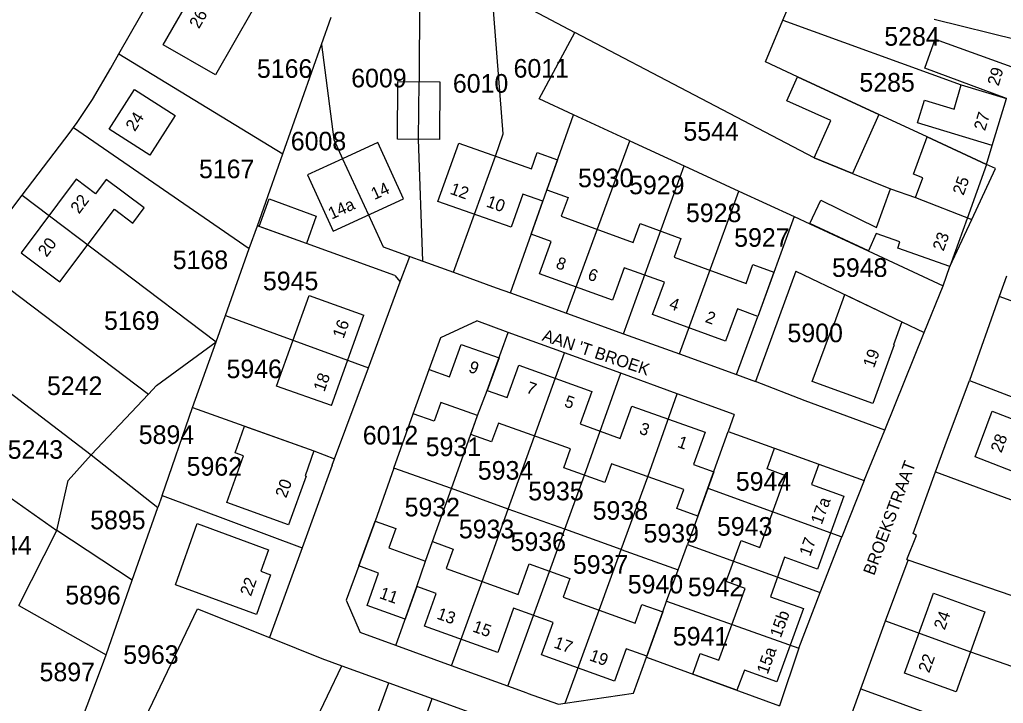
# Model space of a CAD drawing. Extents: x 191922 to 199923, y 328959 to 333350.
# Drawn here: x 196617.8 to 196760.5, y 331413.5 to 331512.7 of the extents above; entities that cross this region are included whole.
import ezdxf

# ---------------------------------------------------------------- set-up
doc = ezdxf.new("R2010")
doc.units = 0
for name, color, linetype in [('enkelbestemming', 7, 'Continuous'), ('Level 6', 7, 'Continuous'), ('maatvoering - maximum aantal wooneenheden', 7, 'Continuous'), ('Maatvoering_symbolen', 7, 'Continuous'), ('recreatiewoning', 7, 'Continuous')]:
    doc.layers.add(name, color=color, linetype=linetype)

msp = doc.modelspace()

# ---------------------------------------------------------------- linework, layer by layer
at = {"layer": 'Level 6'}
for p, q in [((196632.22, 331507.76), (196642.15, 331525.1)), ((196675.81, 331522.8), (196675.75, 331503.71)), ((196687.95, 331496.18), (196686.29, 331517.26)), ((196686.29, 331517.26), (196698.33, 331510.88)), ((196728.52, 331512.66), (196729.82, 331515.75)), ((196661.6, 331509.14), (196663.01, 331513.11)), ((196725.97, 331506.61), (196728.52, 331512.66)), ((196728.52, 331512.66), (196754.36, 331503.28)), ((196750.43, 331512.8), (196762.56, 331509.82)), ((196693.15, 331501.24), (196698.33, 331510.88)), ((196733.04, 331492.67), (196698.33, 331510.88)), ((196655.98, 331493.27), (196661.6, 331509.14)), ((196661.6, 331509.14), (196663.41, 331495.34)), ((196631.03, 331505.68), (196632.22, 331507.76)), ((196632.22, 331507.76), (196655.98, 331493.27)), ((196730.63, 331504.45), (196725.97, 331506.61)), ((196628.41, 331501.17), (196631.03, 331505.68)), ((196675.68, 331495.38), (196675.75, 331503.71)), ((196742.42, 331498.97), (196730.63, 331504.45)), ((196754.36, 331503.28), (196760.94, 331501.3)), ((196626.18, 331497.81), (196628.41, 331501.17)), ((196698.14, 331498.94), (196693.15, 331501.24)), ((196758.86, 331494.47), (196760.94, 331501.3)), ((196625.64, 331497.07), (196626.18, 331497.81)), ((196688.99, 331473.1), (196698.14, 331498.94)), ((196706.3, 331495.17), (196698.14, 331498.94)), ((196749.41, 331495.73), (196742.42, 331498.97)), ((196618.19, 331487.26), (196625.17, 331496.43)), ((196625.17, 331496.43), (196625.64, 331497.07)), ((196625.64, 331497.07), (196651.12, 331479.53)), ((196663.41, 331495.34), (196664.67, 331492.54)), ((196676.3, 331477.69), (196675.68, 331495.38)), ((196686.81, 331492.92), (196687.95, 331496.18)), ((196697.11, 331470.16), (196706.3, 331495.17)), ((196706.3, 331495.17), (196714.17, 331491.54)), ((196758.03, 331491.7), (196749.41, 331495.73)), ((196758.03, 331491.7), (196758.86, 331494.47)), ((196652.3, 331482.84), (196655.98, 331493.27)), ((196664.67, 331492.54), (196668.4, 331484.4)), ((196680.74, 331476.08), (196686.81, 331492.92)), ((196733.04, 331492.67), (196738.61, 331490.42)), ((196705.37, 331467.17), (196714.17, 331491.54)), ((196714.17, 331491.54), (196722.14, 331487.87)), ((196755.91, 331483.76), (196759.33, 331491.13)), ((196759.33, 331491.13), (196758.03, 331491.7)), ((196738.61, 331490.42), (196744.1, 331488.21)), ((196713.52, 331464.23), (196722.14, 331487.87)), ((196722.14, 331487.87), (196730.12, 331484.19)), ((196744.1, 331488.21), (196747.74, 331486.91)), ((196610.95, 331477.74), (196618.19, 331487.26)), ((196618.19, 331487.26), (196646.33, 331465.97)), ((196747.74, 331486.91), (196755.91, 331483.76)), ((196668.4, 331484.4), (196670.52, 331479.78)), ((196730.12, 331484.19), (196724.85, 331469.68)), ((196730.12, 331484.19), (196732.4, 331483.1)), ((196752.72, 331476.9), (196755.91, 331483.76)), ((196651.12, 331479.53), (196652.3, 331482.84)), ((196659.42, 331480.26), (196652.3, 331482.84)), ((196732.4, 331483.1), (196740.88, 331479.17)), ((196647.69, 331469.82), (196651.12, 331479.53)), ((196672.23, 331475.61), (196659.42, 331480.26)), ((196670.52, 331479.78), (196674.4, 331478.38)), ((196740.88, 331479.17), (196751.73, 331474.12)), ((196610.95, 331477.74), (196636.5, 331458.38)), ((196673.02, 331474.67), (196674.4, 331478.38)), ((196674.4, 331478.38), (196676.3, 331477.69)), ((196676.3, 331477.69), (196680.74, 331476.08)), ((196751.73, 331474.12), (196752.72, 331476.9)), ((196672.23, 331475.61), (196673.02, 331474.67)), ((196680.74, 331476.08), (196686.95, 331473.84)), ((196730.4, 331476.23), (196724.55, 331460.23)), ((196730.4, 331476.23), (196745.74, 331468.89)), ((196760.91, 331475.52), (196759.87, 331472.55)), ((196668.4, 331462.22), (196673.02, 331474.67)), ((196686.95, 331473.84), (196688.99, 331473.1)), ((196748.99, 331467.34), (196751.73, 331474.12)), ((196688.99, 331473.1), (196697.11, 331470.16)), ((196759.87, 331472.55), (196755.58, 331460.4)), ((196771.52, 331468.32), (196759.87, 331472.55)), ((196646.33, 331465.97), (196647.69, 331469.82)), ((196647.69, 331469.82), (196668.4, 331462.22)), ((196697.11, 331470.16), (196705.37, 331467.17)), ((196721.78, 331461.24), (196724.85, 331469.68)), ((196678.9, 331466.61), (196684.14, 331469.02)), ((196688.68, 331467.36), (196684.14, 331469.02)), ((196745.74, 331468.89), (196748.99, 331467.34)), ((196677.23, 331461.97), (196678.9, 331466.61)), ((196685.64, 331458.94), (196688.68, 331467.36)), ((196696.83, 331464.4), (196688.68, 331467.36)), ((196705.37, 331467.17), (196713.52, 331464.23)), ((196743.28, 331453.19), (196748.99, 331467.34)), ((196637.69, 331459.63), (196646.33, 331465.97)), ((196642.9, 331456.47), (196646.33, 331465.97)), ((196692.49, 331452.32), (196696.83, 331464.4)), ((196705, 331461.42), (196696.83, 331464.4)), ((196713.52, 331464.23), (196721.78, 331461.24)), ((196663.51, 331449.03), (196668.4, 331462.22)), ((196613.18, 331461.09), (196628.21, 331449.59)), ((196674.91, 331455.55), (196677.23, 331461.97)), ((196699.72, 331446.63), (196705, 331461.42)), ((196713.19, 331458.44), (196705, 331461.42)), ((196721.78, 331461.24), (196724.55, 331460.23)), ((196636.5, 331458.38), (196637.69, 331459.63)), ((196731.73, 331457.43), (196724.55, 331460.23)), ((196752.04, 331450.96), (196755.58, 331460.4)), ((196755.58, 331460.4), (196765.77, 331456.46)), ((196628.21, 331449.59), (196636.5, 331458.38)), ((196684.22, 331455.29), (196685.64, 331458.94)), ((196708.91, 331446.41), (196713.19, 331458.44)), ((196721.46, 331455.43), (196713.19, 331458.44)), ((196638.48, 331443.68), (196642.9, 331456.47)), ((196642.9, 331456.47), (196660.5, 331450.15)), ((196740.53, 331454.2), (196731.73, 331457.43)), ((196672.1, 331447.68), (196674.91, 331455.55)), ((196680.43, 331444.69), (196684.22, 331455.29)), ((196721.46, 331455.43), (196720.59, 331453)), ((196743.28, 331453.19), (196740.53, 331454.2)), ((196688.68, 331441.73), (196692.49, 331452.32)), ((196717.64, 331444.77), (196720.59, 331453)), ((196720.59, 331453), (196740.31, 331445.86)), ((196740.31, 331445.86), (196743.28, 331453.19)), ((196750.65, 331447.14), (196752.04, 331450.96)), ((196624.85, 331445.87), (196628.21, 331449.59)), ((196628.21, 331449.59), (196637.87, 331441.96)), ((196660.5, 331450.15), (196663.51, 331449.03)), ((196663.15, 331448.08), (196658.8, 331436.08)), ((196663.15, 331448.08), (196663.51, 331449.03)), ((196672.1, 331447.68), (196669.36, 331439.99)), ((196680.43, 331444.69), (196672.1, 331447.68)), ((196696.87, 331438.79), (196699.72, 331446.63)), ((196705.06, 331435.85), (196708.91, 331446.41)), ((196747.4, 331438.19), (196750.65, 331447.14)), ((196750.65, 331447.14), (196775.86, 331437.8)), ((196623.22, 331438.61), (196624.85, 331445.87)), ((196740.31, 331445.86), (196737.05, 331437.72)), ((196614.99, 331444.41), (196623.22, 331438.61)), ((196638.48, 331443.68), (196637.87, 331441.96)), ((196638.48, 331443.68), (196658.8, 331436.08)), ((196677.68, 331437), (196680.43, 331444.69)), ((196688.68, 331441.73), (196680.43, 331444.69)), ((196716.18, 331440.71), (196717.64, 331444.77)), ((196717.64, 331444.77), (196737.05, 331437.72)), ((196634.17, 331431.39), (196637.87, 331441.96)), ((196684.88, 331431.22), (196688.68, 331441.73)), ((196696.87, 331438.79), (196688.68, 331441.73)), ((196716.18, 331440.71), (196714.66, 331436.57)), ((196669.36, 331439.99), (196667.01, 331433.51)), ((196617.71, 331427.72), (196623.22, 331438.61)), ((196634.17, 331431.39), (196623.22, 331438.61)), ((196694.66, 331432.69), (196696.87, 331438.79)), ((196705.06, 331435.85), (196696.87, 331438.79)), ((196746.46, 331434.39), (196747.89, 331437.87)), ((196747.89, 331437.87), (196747.4, 331438.19)), ((196676.66, 331434.18), (196677.68, 331437)), ((196713.31, 331432.89), (196714.66, 331436.57)), ((196714.66, 331436.57), (196733.92, 331429.62)), ((196733.92, 331429.62), (196737.05, 331437.72)), ((196658.8, 331436.08), (196654.08, 331423.08)), ((196701.86, 331427.05), (196705.06, 331435.85)), ((196705.06, 331435.85), (196713.31, 331432.89)), ((196675.41, 331430.47), (196676.66, 331434.18)), ((196743.39, 331425.49), (196746.65, 331434.32)), ((196746.46, 331434.39), (196746.65, 331434.32)), ((196761.62, 331429.17), (196746.65, 331434.32)), ((196667.01, 331433.51), (196665.2, 331428.5)), ((196688.62, 331416.04), (196694.66, 331432.69)), ((196711.65, 331428.38), (196713.31, 331432.89)), ((196630.36, 331420.57), (196634.17, 331431.39)), ((196680.46, 331419), (196684.88, 331431.22)), ((196672.37, 331421.94), (196675.41, 331430.47)), ((196730.82, 331421.53), (196733.92, 331429.62)), ((196665.2, 331428.5), (196667.22, 331423.8)), ((196711.08, 331426.82), (196711.65, 331428.38)), ((196711.65, 331428.38), (196730.82, 331421.53)), ((196617.71, 331427.72), (196630.36, 331420.57)), ((196631.99, 331402.98), (196643.62, 331427.27)), ((196643.62, 331427.27), (196654.08, 331423.08)), ((196696.94, 331413.56), (196701.86, 331427.05)), ((196708.71, 331420.22), (196711.08, 331426.82)), ((196739.81, 331415.63), (196743.39, 331425.49)), ((196743.39, 331425.49), (196755.7, 331421.01)), ((196672.37, 331421.94), (196667.22, 331423.8)), ((196654.08, 331423.08), (196654.23, 331423.02)), ((196654.23, 331423.02), (196661.63, 331420.02)), ((196680.46, 331419), (196672.37, 331421.94)), ((196730.82, 331421.53), (196728, 331413.18)), ((196755.7, 331421.01), (196763.83, 331418.14)), ((196629.7, 331418.72), (196630.36, 331420.57)), ((196661.63, 331420.02), (196664.57, 331418.96)), ((196706.83, 331415.01), (196708.71, 331420.22)), ((196708.71, 331420.22), (196728, 331413.18)), ((196626.38, 331409.98), (196629.7, 331418.72)), ((196653.12, 331395.2), (196664.57, 331418.96)), ((196664.57, 331418.96), (196671.35, 331416.51)), ((196688.62, 331416.04), (196680.46, 331419)), ((196662.39, 331391.79), (196671.35, 331416.51)), ((196671.35, 331416.51), (196677.65, 331414.23)), ((196691.44, 331415.02), (196688.62, 331416.04)), ((196691.44, 331415.02), (196695.95, 331413.42)), ((196696.94, 331413.56), (196706.83, 331415.01)), ((196736.25, 331405.82), (196739.81, 331415.63)), ((196739.81, 331415.63), (196756.76, 331409.48)), ((196668.68, 331389.48), (196677.65, 331414.23)), ((196677.65, 331414.23), (196683.88, 331411.98)), ((196695.95, 331413.42), (196696.94, 331413.56))]:
    msp.add_line(p, q, dxfattribs=at)
at = {"layer": 'recreatiewoning'}
for p, q in [((196638.62, 331509.07), (196644.09, 331518.6)), ((196651.54, 331514), (196646.23, 331504.71)), ((196749.11, 331505.7), (196750.58, 331509.91)), ((196750.58, 331509.91), (196762.24, 331505.71)), ((196646.23, 331504.71), (196638.62, 331509.07)), ((196760.94, 331501.3), (196749.11, 331505.7)), ((196672.64, 331495.39), (196672.69, 331503.74)), ((196672.69, 331503.74), (196678.75, 331503.72)), ((196678.75, 331503.72), (196678.71, 331495.35)), ((196729.06, 331500.97), (196730.63, 331504.45)), ((196730.63, 331504.45), (196742.42, 331498.97)), ((196630.79, 331496.86), (196634.48, 331502.62)), ((196634.48, 331502.62), (196640.4, 331498.81)), ((196753.33, 331499.75), (196754.36, 331503.28)), ((196754.36, 331503.28), (196760.94, 331501.3)), ((196735.48, 331498.08), (196729.06, 331500.97)), ((196748.04, 331497.75), (196749.04, 331501.04)), ((196749.04, 331501.04), (196753.33, 331499.75)), ((196758.86, 331494.47), (196760.94, 331501.3)), ((196640.4, 331498.81), (196636.7, 331493.06)), ((196733.04, 331492.67), (196735.48, 331498.08)), ((196742.42, 331498.97), (196738.61, 331490.42)), ((196758.86, 331494.47), (196748.04, 331497.75)), ((196636.7, 331493.06), (196630.79, 331496.86)), ((196669.79, 331494.89), (196664.67, 331492.54)), ((196673.5, 331486.73), (196669.79, 331494.89)), ((196678.71, 331495.35), (196672.64, 331495.39)), ((196747.44, 331490.3), (196749.41, 331495.73)), ((196749.41, 331495.73), (196758.03, 331491.7)), ((196678.49, 331486.36), (196681.51, 331494.79)), ((196681.51, 331494.79), (196692.03, 331491.08)), ((196692.03, 331491.08), (196692.86, 331493.46)), ((196692.86, 331493.46), (196695.83, 331492.4)), ((196664.67, 331492.54), (196659.56, 331490.21)), ((196695.83, 331492.4), (196694.29, 331488.05)), ((196738.61, 331490.42), (196733.04, 331492.67)), ((196758.03, 331491.7), (196755.22, 331483.9)), ((196626.05, 331489.57), (196618.03, 331478.92)), ((196628.84, 331487.46), (196626.05, 331489.57)), ((196630.4, 331489.54), (196628.84, 331487.46)), ((196635.89, 331485.42), (196630.4, 331489.54)), ((196659.56, 331490.21), (196663.29, 331482.06)), ((196748.8, 331489.8), (196747.44, 331490.3)), ((196747.74, 331486.91), (196748.8, 331489.8)), ((196694.29, 331488.05), (196697.35, 331486.94)), ((196742.09, 331482.57), (196744.1, 331488.21)), ((196744.1, 331488.21), (196747.74, 331486.91)), ((196652.58, 331482.74), (196653.99, 331486.72)), ((196653.99, 331486.72), (196660.83, 331484.23)), ((196663.29, 331482.06), (196673.5, 331486.73)), ((196689.11, 331482.62), (196678.49, 331486.36)), ((196690.81, 331487.42), (196689.11, 331482.62)), ((196693.71, 331486.4), (196690.81, 331487.42)), ((196692.01, 331481.62), (196693.71, 331486.4)), ((196697.35, 331486.94), (196696.36, 331484.21)), ((196732.42, 331483.15), (196734.02, 331486.55)), ((196734.02, 331486.55), (196742.09, 331482.57)), ((196623.66, 331474.7), (196631.57, 331485.24)), ((196631.57, 331485.24), (196634.25, 331483.23)), ((196634.25, 331483.23), (196635.89, 331485.42)), ((196660.83, 331484.23), (196659.42, 331480.26)), ((196696.36, 331484.21), (196706.8, 331480.42)), ((196755.22, 331483.9), (196752.72, 331476.9)), ((196659.42, 331480.26), (196652.58, 331482.74)), ((196706.8, 331480.42), (196707.79, 331483.15)), ((196707.79, 331483.15), (196713.72, 331480.99)), ((196740.9, 331479.21), (196732.42, 331483.15)), ((196694.9, 331480.56), (196692.01, 331481.62)), ((196713.72, 331480.99), (196712.73, 331478.26)), ((196742.04, 331481.72), (196740.9, 331479.21)), ((196745.46, 331480.5), (196742.04, 331481.72)), ((196693.2, 331475.85), (196694.9, 331480.56)), ((196745.19, 331479.59), (196745.46, 331480.5)), ((196752.72, 331476.9), (196745.19, 331479.59)), ((196618.03, 331478.92), (196623.66, 331474.7)), ((196712.73, 331478.26), (196723.17, 331474.47)), ((196705.5, 331476.73), (196703.8, 331472.03)), ((196711.32, 331474.66), (196705.5, 331476.73)), ((196723.17, 331474.47), (196724.16, 331477.2)), ((196724.16, 331477.2), (196727.18, 331476.1)), ((196703.8, 331472.03), (196693.2, 331475.85)), ((196727.18, 331476.1), (196724.85, 331469.68)), ((196709.59, 331469.96), (196711.32, 331474.66)), ((196655.1, 331459.58), (196659.82, 331472.72)), ((196659.82, 331472.72), (196667.75, 331469.88)), ((196735.97, 331468.68), (196737.5, 331472.84)), ((196737.5, 331472.84), (196745.74, 331468.89)), ((196721.92, 331470.76), (196720.19, 331466.07)), ((196724.85, 331469.68), (196721.92, 331470.76)), ((196663.03, 331456.73), (196667.75, 331469.88)), ((196720.19, 331466.07), (196709.59, 331469.96)), ((196732.76, 331460.25), (196735.87, 331468.72)), ((196735.87, 331468.72), (196735.97, 331468.68)), ((196745.74, 331468.89), (196744.56, 331465.56)), ((196680.14, 331460.92), (196681.84, 331465.62)), ((196681.84, 331465.62), (196687.34, 331463.65)), ((196744.65, 331465.53), (196741.55, 331457.02)), ((196744.56, 331465.56), (196744.65, 331465.53)), ((196687.34, 331463.65), (196685.64, 331458.94)), ((196688.51, 331457.9), (196690.2, 331462.6)), ((196690.2, 331462.6), (196700.82, 331458.79)), ((196674.91, 331455.55), (196677.23, 331461.97)), ((196677.23, 331461.97), (196680.14, 331460.92)), ((196663.03, 331456.73), (196655.1, 331459.58)), ((196741.55, 331457.02), (196732.76, 331460.25)), ((196685.64, 331458.94), (196688.51, 331457.9)), ((196700.82, 331458.79), (196699.13, 331454.08)), ((196678.92, 331457.2), (196677.94, 331454.46)), ((196684.22, 331455.29), (196678.92, 331457.2)), ((196704.91, 331451.95), (196706.58, 331456.67)), ((196706.58, 331456.67), (196717.22, 331452.9)), ((196677.94, 331454.46), (196674.91, 331455.55)), ((196683.24, 331452.56), (196684.22, 331455.29)), ((196756.38, 331449.28), (196758.85, 331455.93)), ((196758.85, 331455.93), (196764.69, 331453.67)), ((196649.06, 331449.9), (196650.45, 331453.76)), ((196650.45, 331453.76), (196660.5, 331450.15)), ((196687.25, 331454.2), (196686.27, 331451.47)), ((196697.72, 331450.44), (196687.25, 331454.2)), ((196699.13, 331454.08), (196704.91, 331451.95)), ((196686.27, 331451.47), (196683.24, 331452.56)), ((196717.22, 331452.9), (196715.55, 331448.19)), ((196647.87, 331442.7), (196650.31, 331449.45)), ((196650.31, 331449.45), (196649.06, 331449.9)), ((196660.5, 331450.15), (196659.22, 331446.57)), ((196696.73, 331447.7), (196697.72, 331450.44)), ((196726.21, 331447.56), (196727.3, 331450.57)), ((196727.3, 331450.57), (196733.7, 331448.26)), ((196763.57, 331446.5), (196756.38, 331449.28)), ((196703.67, 331448.3), (196702.68, 331445.56)), ((196714.13, 331444.54), (196703.67, 331448.3)), ((196715.55, 331448.19), (196718.49, 331447.15)), ((196733.7, 331448.26), (196732.66, 331445.31)), ((196659.36, 331446.52), (196656.83, 331439.46)), ((196659.22, 331446.57), (196659.36, 331446.52)), ((196702.68, 331445.56), (196696.73, 331447.7)), ((196718.49, 331447.15), (196716.18, 331440.71)), ((196725.16, 331436.15), (196728.93, 331446.57)), ((196728.93, 331446.57), (196726.21, 331447.56)), ((196732.66, 331445.31), (196737.36, 331443.61)), ((196713.15, 331441.79), (196714.13, 331444.54)), ((196737.36, 331443.61), (196733.53, 331433.02)), ((196656.83, 331439.46), (196647.87, 331442.7)), ((196716.18, 331440.71), (196713.15, 331441.79)), ((196640.41, 331430.75), (196643.57, 331439.63)), ((196643.57, 331439.63), (196653.9, 331435.8)), ((196667.01, 331433.51), (196669.36, 331439.99)), ((196669.36, 331439.99), (196672.37, 331438.91)), ((196672.37, 331438.91), (196671.35, 331436.09)), ((196676.66, 331434.18), (196677.68, 331437)), ((196677.68, 331437), (196680.69, 331435.92)), ((196720.28, 331431.2), (196722.44, 331437.14)), ((196722.44, 331437.14), (196725.16, 331436.15)), ((196653.9, 331435.8), (196652.81, 331432.7)), ((196671.35, 331436.09), (196676.66, 331434.18)), ((196680.69, 331435.92), (196679.67, 331433.1)), ((196690.11, 331429.34), (196691.7, 331433.76)), ((196691.7, 331433.76), (196697.62, 331431.63)), ((196728.76, 331434.73), (196726.7, 331428.99)), ((196733.53, 331433.02), (196728.76, 331434.73)), ((196654.22, 331432.2), (196652.17, 331426.44)), ((196652.81, 331432.7), (196654.22, 331432.2)), ((196669.89, 331432.44), (196667.01, 331433.51)), ((196668.21, 331427.73), (196669.89, 331432.44)), ((196679.67, 331433.1), (196690.11, 331429.34)), ((196652.17, 331426.44), (196640.41, 331430.75)), ((196697.62, 331431.63), (196696.65, 331428.93)), ((196723.02, 331430.21), (196720.28, 331431.2)), ((196675.41, 331430.47), (196673.73, 331425.76)), ((196678.23, 331429.46), (196675.41, 331430.47)), ((196676.54, 331424.75), (196678.23, 331429.46)), ((196719.24, 331419.79), (196723.02, 331430.21)), ((196746.12, 331417.93), (196750.32, 331429.53)), ((196750.32, 331429.53), (196757.8, 331426.83)), ((196696.65, 331428.93), (196707.08, 331425.18)), ((196707.08, 331425.18), (196708.06, 331427.9)), ((196708.06, 331427.9), (196711.08, 331426.82)), ((196726.7, 331428.99), (196731.47, 331427.28)), ((196673.73, 331425.76), (196668.21, 331427.73)), ((196689.46, 331427.34), (196687.15, 331420.93)), ((196695.21, 331425.26), (196689.46, 331427.34)), ((196711.08, 331426.82), (196708.77, 331420.4)), ((196731.47, 331427.28), (196727.63, 331416.66)), ((196757.8, 331426.83), (196753.61, 331415.22)), ((196693.52, 331420.56), (196695.21, 331425.26)), ((196687.15, 331420.93), (196676.54, 331424.75)), ((196705.8, 331421.44), (196704.1, 331416.74)), ((196708.77, 331420.4), (196705.8, 331421.44)), ((196715.43, 331417.77), (196716.52, 331420.78)), ((196716.52, 331420.78), (196719.24, 331419.79)), ((196704.1, 331416.74), (196693.52, 331420.56)), ((196722.93, 331418.36), (196721.83, 331415.43)), ((196727.63, 331416.66), (196722.93, 331418.36)), ((196753.61, 331415.22), (196746.12, 331417.93)), ((196721.83, 331415.43), (196715.43, 331417.77))]:
    msp.add_line(p, q, dxfattribs=at)

# ---------------------------------------------------------------- texts
at = {"layer": 'enkelbestemming'}
for s, p in [('5284', (196743.21, 331508.95)), ('5166', (196652.24, 331504.29)), ('6011', (196689.45, 331504.32)), ('6009', (196665.91, 331502.91)), ('6010', (196680.65, 331502.14)), ('5285', (196739.6, 331502.29)), ('5544', (196714.08, 331495.17)), ('6008', (196657.15, 331493.76)), ('5167', (196643.84, 331489.73)), ('5930', (196698.8, 331488.42)), ('5929', (196706.2, 331487.4)), ('5928', (196714.45, 331483.36)), ('5927', (196721.44, 331479.78)), ('5168', (196640.03, 331476.54)), ('5948', (196735.63, 331475.41)), ('5945', (196653.11, 331473.47)), ('5169', (196630.07, 331467.72)), ('5900', (196729.17, 331465.93)), ('5946', (196647.83, 331460.72)), ('5242', (196621.8, 331458.27)), ('5894', (196635.1, 331451.17)), ('6012', (196667.59, 331451.09)), ('5931', (196676.71, 331449.41)), ('5243', (196616.1, 331449.02)), ('5962', (196642.05, 331446.57)), ('5934', (196684.27, 331445.99)), ('5944', (196721.68, 331444.39)), ('5935', (196691.58, 331442.99)), ('5932', (196673.65, 331440.66)), ('5938', (196700.92, 331440.17)), ('5895', (196628.06, 331438.79)), ('5933', (196681.52, 331437.48)), ('5939', (196708.29, 331436.87)), ('5943', (196718.95, 331437.86)), ('5244', (196611.55, 331435.12)), ('5936', (196689.02, 331435.65)), ('5937', (196698.06, 331432.34)), ('5940', (196706.01, 331429.48)), ('5942', (196714.73, 331429.08)), ('5896', (196624.45, 331427.89)), ('5941', (196712.55, 331421.92)), ('5963', (196632.85, 331419.26)), ('5897', (196620.72, 331416.74))]:
    msp.add_text(s, height=2.7, dxfattribs=at).set_placement(p)
at = {"layer": 'maatvoering - maximum aantal wooneenheden'}
for s, rotation, p in [('26', 60.1272, (196643.83, 331511.31)), ('29', 73.5425, (196759.78, 331503.01)), ('24', 57.4233, (196634.54, 331496.41)), ('27', 73.125, (196757.81, 331496.51)), ('25', 70.2421, (196754.69, 331487.14)), ('14', 24.5389, (196669.27, 331486.55)), ('12', 340.6045, (196680.12, 331487.49)), ('22', 53.0154, (196626.44, 331484.45)), ('14a', 24.5389, (196663.06, 331483.71)), ('10', 340.6045, (196685.38, 331485.64)), ('20', 53.0154, (196621.73, 331478.18)), ('23', 70.35, (196751.79, 331479.05)), ('8', 340.2227, (196695.46, 331476.74)), ('6', 340.2227, (196700.07, 331475.08)), ('4', 340.6045, (196711.88, 331470.85)), ('16', 70.2421, (196664.79, 331466.36)), ('2', 339.8601, (196717.12, 331468.9)), ('19', 69.9875, (196741.7, 331462.09)), ('9', 340.2227, (196682.8, 331461.66)), ('18', 70.2421, (196662.01, 331458.63)), ('7', 340.296, (196691.16, 331458.64)), ('5', 340.5313, (196696.68, 331456.65)), ('3', 340.5313, (196707.55, 331452.72)), ('1', 340.5313, (196713.09, 331450.76)), ('28', 69.6789, (196760.19, 331449.78)), ('20', 70.2421, (196656.48, 331443.23)), ('17a', 70.1148, (196734.13, 331439.37)), ('17', 70.1148, (196732.45, 331434.75)), ('22', 70.4233, (196651.37, 331428.97)), ('11', 340.4041, (196669.87, 331428.83)), ('13', 340.2227, (196678.2, 331425.85)), ('15b', 70.1688, (196728.2, 331422.95)), ('24', 70.1148, (196751.96, 331424.08)), ('15', 340.2227, (196683.38, 331423.99)), ('17', 340.1688, (196695.18, 331421.66)), ('19', 340.1688, (196700.33, 331419.8)), ('15a', 70.1688, (196726.29, 331417.65)), ('22', 70.1148, (196749.71, 331417.86))]:
    msp.add_text(s, height=1.75, rotation=rotation, dxfattribs=at).set_placement(p)
at = {"layer": 'Maatvoering_symbolen'}
for s, rotation, p in [("AAN 'T BROEK", 341.5107, (196693.48, 331466.21)), ('BROEKSTRAAT', 69.5714, (196741.73, 331431.99))]:
    msp.add_text(s, height=1.75, rotation=rotation, dxfattribs=at).set_placement(p)

doc.saveas('drawing.dxf')
